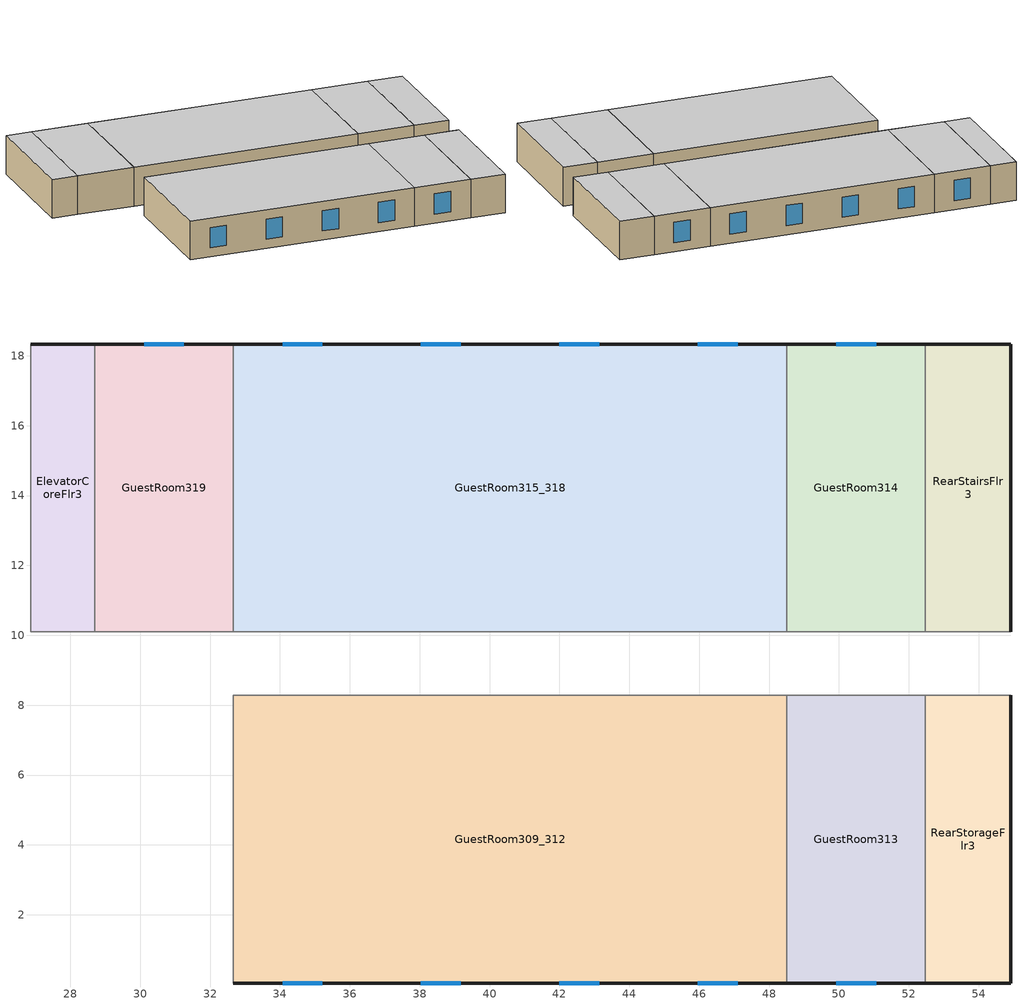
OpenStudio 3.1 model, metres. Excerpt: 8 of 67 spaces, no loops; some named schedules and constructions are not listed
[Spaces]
RearStairsFlr3
 floor to RearStairsFlr2 (NACM_Interior Floor): 54.91,18.34 54.91,10.11 52.47,10.11 52.47,18.34 z6.1
 wall outside (Base_CZ12-NonresMetalFrameWallU055): 54.91,10.11 54.91,18.34 52.47,18.34 z6.1:8.84
 wall to CorridorFlr3: 52.47,10.11 54.91,10.11 z6.1:8.84
 wall to GuestRoom314: 52.47,18.34 52.47,10.11 z6.1:8.84
 ceiling to RearStairsFlr4: 54.91,10.11 54.91,18.34 52.47,18.34 52.47,10.11 z8.84
GuestRoom309_312
 floor to GuestRoom209_212 (NACM_Interior Floor): 48.51,8.28 48.51,0.05 32.66,0.05 32.66,8.28 z6.1
 wall outside (Base_CZ12-ResMetalFrameWallU069): 32.66,0.05 48.51,0.05 z6.1:8.84
 wall to CorridorFlr3: 48.51,8.28 32.66,8.28 z6.1:8.84
 wall to GuestRoom306_308: 32.66,8.28 32.66,0.05 z6.1:8.84
 wall to GuestRoom313 (NACM_Interior Wall): 48.51,0.05 48.51,8.28 z6.1:8.84
 window (Base_AllCZ_FixedWinU36_Res): 34.07,0.05 35.21,0.05 / 38.04,0.05 39.18,0.05 / 42,0.05 43.14,0.05 / 45.96,0.05 47.1,0.05 z6.75:8.19
 ceiling to GuestRoom409_412: 48.51,0.05 48.51,8.28 32.66,8.28 32.66,0.05 z8.84
GuestRoom313
 floor to GuestRoom213 (NACM_Interior Floor): 52.47,8.28 52.47,0.05 48.51,0.05 48.51,8.28 z6.1
 wall outside (Base_CZ12-ResMetalFrameWallU069): 48.51,0.05 52.47,0.05 z6.1:8.84
 wall to CorridorFlr3: 52.47,8.28 48.51,8.28 z6.1:8.84
 wall to RearStorageFlr3 (NACM_Interior Wall): 52.47,0.05 52.47,8.28 z6.1:8.84
 window (Base_AllCZ_FixedWinU36_Res): 49.92,0.05 51.06,0.05 z6.75:8.19
 ceiling to GuestRoom413: 52.47,0.05 52.47,8.28 48.51,8.28 48.51,0.05 z8.84
RearStorageFlr3
 floor to RearStorageFlr2 (NACM_Interior Floor): 54.91,8.28 54.91,0.05 52.47,0.05 52.47,8.28 z6.1
 wall outside (Base_CZ12-NonresMetalFrameWallU055): 52.47,0.05 54.91,0.05 54.91,8.28 z6.1:8.84
 wall to CorridorFlr3: 54.91,8.28 52.47,8.28 z6.1:8.84
 ceiling to RearStorageFlr4: 54.91,0.05 54.91,8.28 52.47,8.28 52.47,0.05 z8.84
GuestRoom314
 floor to GuestRoom214 (NACM_Interior Floor): 52.47,18.34 52.47,10.11 48.51,10.11 48.51,18.34 z6.1
 wall outside (Base_CZ12-ResMetalFrameWallU069): 52.47,18.34 48.51,18.34 z6.1:8.84
 wall to CorridorFlr3: 48.51,10.11 52.47,10.11 z6.1:8.84
 wall to GuestRoom315_318 (NACM_Interior Wall): 48.51,18.34 48.51,10.11 z6.1:8.84
 window (Base_AllCZ_FixedWinU36_Res): 51.06,18.34 49.92,18.34 z6.75:8.19
 ceiling to GuestRoom414: 52.47,10.11 52.47,18.34 48.51,18.34 48.51,10.11 z8.84
GuestRoom315_318
 floor to GuestRoom215_218 (NACM_Interior Floor): 48.51,18.34 48.51,10.11 32.66,10.11 32.66,18.34 z6.1
 wall outside (Base_CZ12-ResMetalFrameWallU069): 48.51,18.34 32.66,18.34 z6.1:8.84
 wall to CorridorFlr3: 32.66,10.11 48.51,10.11 z6.1:8.84
 wall to GuestRoom319 (NACM_Interior Wall): 32.66,18.34 32.66,10.11 z6.1:8.84
 window (Base_AllCZ_FixedWinU36_Res): 47.1,18.34 45.96,18.34 / 43.14,18.34 42,18.34 / 39.18,18.34 38.04,18.34 / 35.21,18.34 34.07,18.34 z6.75:8.19
 ceiling to GuestRoom415_418: 48.51,10.11 48.51,18.34 32.66,18.34 32.66,10.11 z8.84
GuestRoom319
 floor to GuestRoom219 (NACM_Interior Floor): 32.66,18.34 32.66,10.11 28.7,10.11 28.7,18.34 z6.1
 wall outside (Base_CZ12-ResMetalFrameWallU069): 32.66,18.34 28.7,18.34 z6.1:8.84
 wall to CorridorFlr3: 28.7,10.11 32.66,10.11 z6.1:8.84
 wall to ElevatorCoreFlr3: 28.7,18.34 28.7,10.11 z6.1:8.84
 window (Base_AllCZ_FixedWinU36_Res): 31.25,18.34 30.11,18.34 z6.75:8.19
 ceiling to GuestRoom419: 32.66,10.11 32.66,18.34 28.7,18.34 28.7,10.11 z8.84
ElevatorCoreFlr3
 floor to ElevatorCoreFlr2 (NACM_Dropped Ceiling): 28.7,18.34 28.7,10.11 26.87,10.11 26.87,18.34 z6.1
 wall outside (Base_CZ12-NonresMetalFrameWallU055): 28.7,18.34 26.87,18.34 z6.1:8.84
 wall to CorridorFlr3: 26.87,18.34 26.87,10.11 28.7,10.11 z6.1:8.84
 ceiling to ElevatorCoreFlr4: 28.7,10.11 28.7,18.34 26.87,18.34 26.87,10.11 z8.84
[Schedule:Week]
GuestRoom306_308-ProcESch-wk12: GuestRoom306_308-ProcESch-da24, GuestRoom306_308-ProcESch-da25, GuestRoom306_308-ProcESch-da25, GuestRoom306_308-ProcESch-da25, GuestRoom306_308-ProcESch-da25, GuestRoom306_308-ProcESch-da25, GuestRoom306_308-ProcESch-da24, GuestRoom306_308-ProcESch-da24, GuestRoom306_308-ProcESch-da25, GuestRoom306_308-ProcESch-da3, GuestRoom306_308-ProcESch-da24, GuestRoom306_308-ProcESch-da24
GuestRoom309_312-ProcESch-wk1: GuestRoom309_312-ProcESch-da1, GuestRoom309_312-ProcESch-da2, GuestRoom309_312-ProcESch-da2, GuestRoom309_312-ProcESch-da2, GuestRoom309_312-ProcESch-da2, GuestRoom309_312-ProcESch-da2, GuestRoom309_312-ProcESch-da1, GuestRoom309_312-ProcESch-da1, GuestRoom309_312-ProcESch-da2, GuestRoom309_312-ProcESch-da3, GuestRoom309_312-ProcESch-da1, GuestRoom309_312-ProcESch-da1
GuestRoom309_312-ProcESch-wk2: GuestRoom309_312-ProcESch-da4, GuestRoom309_312-ProcESch-da5, GuestRoom309_312-ProcESch-da5, GuestRoom309_312-ProcESch-da5, GuestRoom309_312-ProcESch-da5, GuestRoom309_312-ProcESch-da5, GuestRoom309_312-ProcESch-da4, GuestRoom309_312-ProcESch-da4, GuestRoom309_312-ProcESch-da5, GuestRoom309_312-ProcESch-da3, GuestRoom309_312-ProcESch-da4, GuestRoom309_312-ProcESch-da4
GuestRoom309_312-ProcESch-wk3: GuestRoom309_312-ProcESch-da6, GuestRoom309_312-ProcESch-da7, GuestRoom309_312-ProcESch-da7, GuestRoom309_312-ProcESch-da7, GuestRoom309_312-ProcESch-da7, GuestRoom309_312-ProcESch-da7, GuestRoom309_312-ProcESch-da6, GuestRoom309_312-ProcESch-da6, GuestRoom309_312-ProcESch-da7, GuestRoom309_312-ProcESch-da3, GuestRoom309_312-ProcESch-da6, GuestRoom309_312-ProcESch-da6
GuestRoom309_312-ProcESch-wk4: GuestRoom309_312-ProcESch-da8, GuestRoom309_312-ProcESch-da9, GuestRoom309_312-ProcESch-da9, GuestRoom309_312-ProcESch-da9, GuestRoom309_312-ProcESch-da9, GuestRoom309_312-ProcESch-da9, GuestRoom309_312-ProcESch-da8, GuestRoom309_312-ProcESch-da8, GuestRoom309_312-ProcESch-da9, GuestRoom309_312-ProcESch-da3, GuestRoom309_312-ProcESch-da8, GuestRoom309_312-ProcESch-da8
GuestRoom309_312-ProcESch-wk5: GuestRoom309_312-ProcESch-da10, GuestRoom309_312-ProcESch-da11, GuestRoom309_312-ProcESch-da11, GuestRoom309_312-ProcESch-da11, GuestRoom309_312-ProcESch-da11, GuestRoom309_312-ProcESch-da11, GuestRoom309_312-ProcESch-da10, GuestRoom309_312-ProcESch-da10, GuestRoom309_312-ProcESch-da11, GuestRoom309_312-ProcESch-da3, GuestRoom309_312-ProcESch-da10, GuestRoom309_312-ProcESch-da10
GuestRoom309_312-ProcESch-wk6: GuestRoom309_312-ProcESch-da12, GuestRoom309_312-ProcESch-da13, GuestRoom309_312-ProcESch-da13, GuestRoom309_312-ProcESch-da13, GuestRoom309_312-ProcESch-da13, GuestRoom309_312-ProcESch-da13, GuestRoom309_312-ProcESch-da12, GuestRoom309_312-ProcESch-da12, GuestRoom309_312-ProcESch-da13, GuestRoom309_312-ProcESch-da3, GuestRoom309_312-ProcESch-da12, GuestRoom309_312-ProcESch-da12
GuestRoom309_312-ProcESch-wk7: GuestRoom309_312-ProcESch-da14, GuestRoom309_312-ProcESch-da15, GuestRoom309_312-ProcESch-da15, GuestRoom309_312-ProcESch-da15, GuestRoom309_312-ProcESch-da15, GuestRoom309_312-ProcESch-da15, GuestRoom309_312-ProcESch-da14, GuestRoom309_312-ProcESch-da14, GuestRoom309_312-ProcESch-da15, GuestRoom309_312-ProcESch-da3, GuestRoom309_312-ProcESch-da14, GuestRoom309_312-ProcESch-da14
GuestRoom309_312-ProcESch-wk8: GuestRoom309_312-ProcESch-da16, GuestRoom309_312-ProcESch-da17, GuestRoom309_312-ProcESch-da17, GuestRoom309_312-ProcESch-da17, GuestRoom309_312-ProcESch-da17, GuestRoom309_312-ProcESch-da17, GuestRoom309_312-ProcESch-da16, GuestRoom309_312-ProcESch-da16, GuestRoom309_312-ProcESch-da17, GuestRoom309_312-ProcESch-da3, GuestRoom309_312-ProcESch-da16, GuestRoom309_312-ProcESch-da16
GuestRoom309_312-ProcESch-wk9: GuestRoom309_312-ProcESch-da18, GuestRoom309_312-ProcESch-da19, GuestRoom309_312-ProcESch-da19, GuestRoom309_312-ProcESch-da19, GuestRoom309_312-ProcESch-da19, GuestRoom309_312-ProcESch-da19, GuestRoom309_312-ProcESch-da18, GuestRoom309_312-ProcESch-da18, GuestRoom309_312-ProcESch-da19, GuestRoom309_312-ProcESch-da3, GuestRoom309_312-ProcESch-da18, GuestRoom309_312-ProcESch-da18
GuestRoom309_312-ProcESch-wk10: GuestRoom309_312-ProcESch-da20, GuestRoom309_312-ProcESch-da21, GuestRoom309_312-ProcESch-da21, GuestRoom309_312-ProcESch-da21, GuestRoom309_312-ProcESch-da21, GuestRoom309_312-ProcESch-da21, GuestRoom309_312-ProcESch-da20, GuestRoom309_312-ProcESch-da20, GuestRoom309_312-ProcESch-da21, GuestRoom309_312-ProcESch-da3, GuestRoom309_312-ProcESch-da20, GuestRoom309_312-ProcESch-da20
GuestRoom309_312-ProcESch-wk11: GuestRoom309_312-ProcESch-da22, GuestRoom309_312-ProcESch-da23, GuestRoom309_312-ProcESch-da23, GuestRoom309_312-ProcESch-da23, GuestRoom309_312-ProcESch-da23, GuestRoom309_312-ProcESch-da23, GuestRoom309_312-ProcESch-da22, GuestRoom309_312-ProcESch-da22, GuestRoom309_312-ProcESch-da23, GuestRoom309_312-ProcESch-da3, GuestRoom309_312-ProcESch-da22, GuestRoom309_312-ProcESch-da22
GuestRoom309_312-ProcESch-wk12: GuestRoom309_312-ProcESch-da24, GuestRoom309_312-ProcESch-da25, GuestRoom309_312-ProcESch-da25, GuestRoom309_312-ProcESch-da25, GuestRoom309_312-ProcESch-da25, GuestRoom309_312-ProcESch-da25, GuestRoom309_312-ProcESch-da24, GuestRoom309_312-ProcESch-da24, GuestRoom309_312-ProcESch-da25, GuestRoom309_312-ProcESch-da3, GuestRoom309_312-ProcESch-da24, GuestRoom309_312-ProcESch-da24
GuestRoom313-ProcESch-wk1: GuestRoom313-ProcESch-da1, GuestRoom313-ProcESch-da2, GuestRoom313-ProcESch-da2, GuestRoom313-ProcESch-da2, GuestRoom313-ProcESch-da2, GuestRoom313-ProcESch-da2, GuestRoom313-ProcESch-da1, GuestRoom313-ProcESch-da1, GuestRoom313-ProcESch-da2, GuestRoom313-ProcESch-da3, GuestRoom313-ProcESch-da1, GuestRoom313-ProcESch-da1
GuestRoom313-ProcESch-wk2: GuestRoom313-ProcESch-da4, GuestRoom313-ProcESch-da5, GuestRoom313-ProcESch-da5, GuestRoom313-ProcESch-da5, GuestRoom313-ProcESch-da5, GuestRoom313-ProcESch-da5, GuestRoom313-ProcESch-da4, GuestRoom313-ProcESch-da4, GuestRoom313-ProcESch-da5, GuestRoom313-ProcESch-da3, GuestRoom313-ProcESch-da4, GuestRoom313-ProcESch-da4
GuestRoom313-ProcESch-wk3: GuestRoom313-ProcESch-da6, GuestRoom313-ProcESch-da7, GuestRoom313-ProcESch-da7, GuestRoom313-ProcESch-da7, GuestRoom313-ProcESch-da7, GuestRoom313-ProcESch-da7, GuestRoom313-ProcESch-da6, GuestRoom313-ProcESch-da6, GuestRoom313-ProcESch-da7, GuestRoom313-ProcESch-da3, GuestRoom313-ProcESch-da6, GuestRoom313-ProcESch-da6
GuestRoom313-ProcESch-wk4: GuestRoom313-ProcESch-da8, GuestRoom313-ProcESch-da9, GuestRoom313-ProcESch-da9, GuestRoom313-ProcESch-da9, GuestRoom313-ProcESch-da9, GuestRoom313-ProcESch-da9, GuestRoom313-ProcESch-da8, GuestRoom313-ProcESch-da8, GuestRoom313-ProcESch-da9, GuestRoom313-ProcESch-da3, GuestRoom313-ProcESch-da8, GuestRoom313-ProcESch-da8
GuestRoom313-ProcESch-wk5: GuestRoom313-ProcESch-da10, GuestRoom313-ProcESch-da11, GuestRoom313-ProcESch-da11, GuestRoom313-ProcESch-da11, GuestRoom313-ProcESch-da11, GuestRoom313-ProcESch-da11, GuestRoom313-ProcESch-da10, GuestRoom313-ProcESch-da10, GuestRoom313-ProcESch-da11, GuestRoom313-ProcESch-da3, GuestRoom313-ProcESch-da10, GuestRoom313-ProcESch-da10
GuestRoom313-ProcESch-wk6: GuestRoom313-ProcESch-da12, GuestRoom313-ProcESch-da13, GuestRoom313-ProcESch-da13, GuestRoom313-ProcESch-da13, GuestRoom313-ProcESch-da13, GuestRoom313-ProcESch-da13, GuestRoom313-ProcESch-da12, GuestRoom313-ProcESch-da12, GuestRoom313-ProcESch-da13, GuestRoom313-ProcESch-da3, GuestRoom313-ProcESch-da12, GuestRoom313-ProcESch-da12
GuestRoom313-ProcESch-wk7: GuestRoom313-ProcESch-da14, GuestRoom313-ProcESch-da15, GuestRoom313-ProcESch-da15, GuestRoom313-ProcESch-da15, GuestRoom313-ProcESch-da15, GuestRoom313-ProcESch-da15, GuestRoom313-ProcESch-da14, GuestRoom313-ProcESch-da14, GuestRoom313-ProcESch-da15, GuestRoom313-ProcESch-da3, GuestRoom313-ProcESch-da14, GuestRoom313-ProcESch-da14
GuestRoom313-ProcESch-wk8: GuestRoom313-ProcESch-da16, GuestRoom313-ProcESch-da17, GuestRoom313-ProcESch-da17, GuestRoom313-ProcESch-da17, GuestRoom313-ProcESch-da17, GuestRoom313-ProcESch-da17, GuestRoom313-ProcESch-da16, GuestRoom313-ProcESch-da16, GuestRoom313-ProcESch-da17, GuestRoom313-ProcESch-da3, GuestRoom313-ProcESch-da16, GuestRoom313-ProcESch-da16
GuestRoom313-ProcESch-wk9: GuestRoom313-ProcESch-da18, GuestRoom313-ProcESch-da19, GuestRoom313-ProcESch-da19, GuestRoom313-ProcESch-da19, GuestRoom313-ProcESch-da19, GuestRoom313-ProcESch-da19, GuestRoom313-ProcESch-da18, GuestRoom313-ProcESch-da18, GuestRoom313-ProcESch-da19, GuestRoom313-ProcESch-da3, GuestRoom313-ProcESch-da18, GuestRoom313-ProcESch-da18
GuestRoom313-ProcESch-wk10: GuestRoom313-ProcESch-da20, GuestRoom313-ProcESch-da21, GuestRoom313-ProcESch-da21, GuestRoom313-ProcESch-da21, GuestRoom313-ProcESch-da21, GuestRoom313-ProcESch-da21, GuestRoom313-ProcESch-da20, GuestRoom313-ProcESch-da20, GuestRoom313-ProcESch-da21, GuestRoom313-ProcESch-da3, GuestRoom313-ProcESch-da20, GuestRoom313-ProcESch-da20
GuestRoom313-ProcESch-wk11: GuestRoom313-ProcESch-da22, GuestRoom313-ProcESch-da23, GuestRoom313-ProcESch-da23, GuestRoom313-ProcESch-da23, GuestRoom313-ProcESch-da23, GuestRoom313-ProcESch-da23, GuestRoom313-ProcESch-da22, GuestRoom313-ProcESch-da22, GuestRoom313-ProcESch-da23, GuestRoom313-ProcESch-da3, GuestRoom313-ProcESch-da22, GuestRoom313-ProcESch-da22
GuestRoom313-ProcESch-wk12: GuestRoom313-ProcESch-da24, GuestRoom313-ProcESch-da25, GuestRoom313-ProcESch-da25, GuestRoom313-ProcESch-da25, GuestRoom313-ProcESch-da25, GuestRoom313-ProcESch-da25, GuestRoom313-ProcESch-da24, GuestRoom313-ProcESch-da24, GuestRoom313-ProcESch-da25, GuestRoom313-ProcESch-da3, GuestRoom313-ProcESch-da24, GuestRoom313-ProcESch-da24
GuestRoom314-ProcESch-wk1: GuestRoom314-ProcESch-da1, GuestRoom314-ProcESch-da2, GuestRoom314-ProcESch-da2, GuestRoom314-ProcESch-da2, GuestRoom314-ProcESch-da2, GuestRoom314-ProcESch-da2, GuestRoom314-ProcESch-da1, GuestRoom314-ProcESch-da1, GuestRoom314-ProcESch-da2, GuestRoom314-ProcESch-da3, GuestRoom314-ProcESch-da1, GuestRoom314-ProcESch-da1
GuestRoom314-ProcESch-wk2: GuestRoom314-ProcESch-da4, GuestRoom314-ProcESch-da5, GuestRoom314-ProcESch-da5, GuestRoom314-ProcESch-da5, GuestRoom314-ProcESch-da5, GuestRoom314-ProcESch-da5, GuestRoom314-ProcESch-da4, GuestRoom314-ProcESch-da4, GuestRoom314-ProcESch-da5, GuestRoom314-ProcESch-da3, GuestRoom314-ProcESch-da4, GuestRoom314-ProcESch-da4
GuestRoom314-ProcESch-wk3: GuestRoom314-ProcESch-da6, GuestRoom314-ProcESch-da7, GuestRoom314-ProcESch-da7, GuestRoom314-ProcESch-da7, GuestRoom314-ProcESch-da7, GuestRoom314-ProcESch-da7, GuestRoom314-ProcESch-da6, GuestRoom314-ProcESch-da6, GuestRoom314-ProcESch-da7, GuestRoom314-ProcESch-da3, GuestRoom314-ProcESch-da6, GuestRoom314-ProcESch-da6
GuestRoom314-ProcESch-wk4: GuestRoom314-ProcESch-da8, GuestRoom314-ProcESch-da9, GuestRoom314-ProcESch-da9, GuestRoom314-ProcESch-da9, GuestRoom314-ProcESch-da9, GuestRoom314-ProcESch-da9, GuestRoom314-ProcESch-da8, GuestRoom314-ProcESch-da8, GuestRoom314-ProcESch-da9, GuestRoom314-ProcESch-da3, GuestRoom314-ProcESch-da8, GuestRoom314-ProcESch-da8
GuestRoom314-ProcESch-wk5: GuestRoom314-ProcESch-da10, GuestRoom314-ProcESch-da11, GuestRoom314-ProcESch-da11, GuestRoom314-ProcESch-da11, GuestRoom314-ProcESch-da11, GuestRoom314-ProcESch-da11, GuestRoom314-ProcESch-da10, GuestRoom314-ProcESch-da10, GuestRoom314-ProcESch-da11, GuestRoom314-ProcESch-da3, GuestRoom314-ProcESch-da10, GuestRoom314-ProcESch-da10
GuestRoom314-ProcESch-wk6: GuestRoom314-ProcESch-da12, GuestRoom314-ProcESch-da13, GuestRoom314-ProcESch-da13, GuestRoom314-ProcESch-da13, GuestRoom314-ProcESch-da13, GuestRoom314-ProcESch-da13, GuestRoom314-ProcESch-da12, GuestRoom314-ProcESch-da12, GuestRoom314-ProcESch-da13, GuestRoom314-ProcESch-da3, GuestRoom314-ProcESch-da12, GuestRoom314-ProcESch-da12
GuestRoom314-ProcESch-wk7: GuestRoom314-ProcESch-da14, GuestRoom314-ProcESch-da15, GuestRoom314-ProcESch-da15, GuestRoom314-ProcESch-da15, GuestRoom314-ProcESch-da15, GuestRoom314-ProcESch-da15, GuestRoom314-ProcESch-da14, GuestRoom314-ProcESch-da14, GuestRoom314-ProcESch-da15, GuestRoom314-ProcESch-da3, GuestRoom314-ProcESch-da14, GuestRoom314-ProcESch-da14
GuestRoom314-ProcESch-wk8: GuestRoom314-ProcESch-da16, GuestRoom314-ProcESch-da17, GuestRoom314-ProcESch-da17, GuestRoom314-ProcESch-da17, GuestRoom314-ProcESch-da17, GuestRoom314-ProcESch-da17, GuestRoom314-ProcESch-da16, GuestRoom314-ProcESch-da16, GuestRoom314-ProcESch-da17, GuestRoom314-ProcESch-da3, GuestRoom314-ProcESch-da16, GuestRoom314-ProcESch-da16
GuestRoom314-ProcESch-wk9: GuestRoom314-ProcESch-da18, GuestRoom314-ProcESch-da19, GuestRoom314-ProcESch-da19, GuestRoom314-ProcESch-da19, GuestRoom314-ProcESch-da19, GuestRoom314-ProcESch-da19, GuestRoom314-ProcESch-da18, GuestRoom314-ProcESch-da18, GuestRoom314-ProcESch-da19, GuestRoom314-ProcESch-da3, GuestRoom314-ProcESch-da18, GuestRoom314-ProcESch-da18
GuestRoom314-ProcESch-wk10: GuestRoom314-ProcESch-da20, GuestRoom314-ProcESch-da21, GuestRoom314-ProcESch-da21, GuestRoom314-ProcESch-da21, GuestRoom314-ProcESch-da21, GuestRoom314-ProcESch-da21, GuestRoom314-ProcESch-da20, GuestRoom314-ProcESch-da20, GuestRoom314-ProcESch-da21, GuestRoom314-ProcESch-da3, GuestRoom314-ProcESch-da20, GuestRoom314-ProcESch-da20
GuestRoom314-ProcESch-wk11: GuestRoom314-ProcESch-da22, GuestRoom314-ProcESch-da23, GuestRoom314-ProcESch-da23, GuestRoom314-ProcESch-da23, GuestRoom314-ProcESch-da23, GuestRoom314-ProcESch-da23, GuestRoom314-ProcESch-da22, GuestRoom314-ProcESch-da22, GuestRoom314-ProcESch-da23, GuestRoom314-ProcESch-da3, GuestRoom314-ProcESch-da22, GuestRoom314-ProcESch-da22
GuestRoom314-ProcESch-wk12: GuestRoom314-ProcESch-da24, GuestRoom314-ProcESch-da25, GuestRoom314-ProcESch-da25, GuestRoom314-ProcESch-da25, GuestRoom314-ProcESch-da25, GuestRoom314-ProcESch-da25, GuestRoom314-ProcESch-da24, GuestRoom314-ProcESch-da24, GuestRoom314-ProcESch-da25, GuestRoom314-ProcESch-da3, GuestRoom314-ProcESch-da24, GuestRoom314-ProcESch-da24
GuestRoom315_318-ProcESch-wk1: GuestRoom315_318-ProcESch-da1, GuestRoom315_318-ProcESch-da2, GuestRoom315_318-ProcESch-da2, GuestRoom315_318-ProcESch-da2, GuestRoom315_318-ProcESch-da2, GuestRoom315_318-ProcESch-da2, GuestRoom315_318-ProcESch-da1, GuestRoom315_318-ProcESch-da1, GuestRoom315_318-ProcESch-da2, GuestRoom315_318-ProcESch-da3, GuestRoom315_318-ProcESch-da1, GuestRoom315_318-ProcESch-da1
GuestRoom315_318-ProcESch-wk2: GuestRoom315_318-ProcESch-da4, GuestRoom315_318-ProcESch-da5, GuestRoom315_318-ProcESch-da5, GuestRoom315_318-ProcESch-da5, GuestRoom315_318-ProcESch-da5, GuestRoom315_318-ProcESch-da5, GuestRoom315_318-ProcESch-da4, GuestRoom315_318-ProcESch-da4, GuestRoom315_318-ProcESch-da5, GuestRoom315_318-ProcESch-da3, GuestRoom315_318-ProcESch-da4, GuestRoom315_318-ProcESch-da4
GuestRoom315_318-ProcESch-wk3: GuestRoom315_318-ProcESch-da6, GuestRoom315_318-ProcESch-da7, GuestRoom315_318-ProcESch-da7, GuestRoom315_318-ProcESch-da7, GuestRoom315_318-ProcESch-da7, GuestRoom315_318-ProcESch-da7, GuestRoom315_318-ProcESch-da6, GuestRoom315_318-ProcESch-da6, GuestRoom315_318-ProcESch-da7, GuestRoom315_318-ProcESch-da3, GuestRoom315_318-ProcESch-da6, GuestRoom315_318-ProcESch-da6
GuestRoom315_318-ProcESch-wk4: GuestRoom315_318-ProcESch-da8, GuestRoom315_318-ProcESch-da9, GuestRoom315_318-ProcESch-da9, GuestRoom315_318-ProcESch-da9, GuestRoom315_318-ProcESch-da9, GuestRoom315_318-ProcESch-da9, GuestRoom315_318-ProcESch-da8, GuestRoom315_318-ProcESch-da8, GuestRoom315_318-ProcESch-da9, GuestRoom315_318-ProcESch-da3, GuestRoom315_318-ProcESch-da8, GuestRoom315_318-ProcESch-da8
GuestRoom315_318-ProcESch-wk5: GuestRoom315_318-ProcESch-da10, GuestRoom315_318-ProcESch-da11, GuestRoom315_318-ProcESch-da11, GuestRoom315_318-ProcESch-da11, GuestRoom315_318-ProcESch-da11, GuestRoom315_318-ProcESch-da11, GuestRoom315_318-ProcESch-da10, GuestRoom315_318-ProcESch-da10, GuestRoom315_318-ProcESch-da11, GuestRoom315_318-ProcESch-da3, GuestRoom315_318-ProcESch-da10, GuestRoom315_318-ProcESch-da10
GuestRoom315_318-ProcESch-wk6: GuestRoom315_318-ProcESch-da12, GuestRoom315_318-ProcESch-da13, GuestRoom315_318-ProcESch-da13, GuestRoom315_318-ProcESch-da13, GuestRoom315_318-ProcESch-da13, GuestRoom315_318-ProcESch-da13, GuestRoom315_318-ProcESch-da12, GuestRoom315_318-ProcESch-da12, GuestRoom315_318-ProcESch-da13, GuestRoom315_318-ProcESch-da3, GuestRoom315_318-ProcESch-da12, GuestRoom315_318-ProcESch-da12
GuestRoom315_318-ProcESch-wk7: GuestRoom315_318-ProcESch-da14, GuestRoom315_318-ProcESch-da15, GuestRoom315_318-ProcESch-da15, GuestRoom315_318-ProcESch-da15, GuestRoom315_318-ProcESch-da15, GuestRoom315_318-ProcESch-da15, GuestRoom315_318-ProcESch-da14, GuestRoom315_318-ProcESch-da14, GuestRoom315_318-ProcESch-da15, GuestRoom315_318-ProcESch-da3, GuestRoom315_318-ProcESch-da14, GuestRoom315_318-ProcESch-da14
GuestRoom315_318-ProcESch-wk8: GuestRoom315_318-ProcESch-da16, GuestRoom315_318-ProcESch-da17, GuestRoom315_318-ProcESch-da17, GuestRoom315_318-ProcESch-da17, GuestRoom315_318-ProcESch-da17, GuestRoom315_318-ProcESch-da17, GuestRoom315_318-ProcESch-da16, GuestRoom315_318-ProcESch-da16, GuestRoom315_318-ProcESch-da17, GuestRoom315_318-ProcESch-da3, GuestRoom315_318-ProcESch-da16, GuestRoom315_318-ProcESch-da16
GuestRoom315_318-ProcESch-wk9: GuestRoom315_318-ProcESch-da18, GuestRoom315_318-ProcESch-da19, GuestRoom315_318-ProcESch-da19, GuestRoom315_318-ProcESch-da19, GuestRoom315_318-ProcESch-da19, GuestRoom315_318-ProcESch-da19, GuestRoom315_318-ProcESch-da18, GuestRoom315_318-ProcESch-da18, GuestRoom315_318-ProcESch-da19, GuestRoom315_318-ProcESch-da3, GuestRoom315_318-ProcESch-da18, GuestRoom315_318-ProcESch-da18
GuestRoom315_318-ProcESch-wk10: GuestRoom315_318-ProcESch-da20, GuestRoom315_318-ProcESch-da21, GuestRoom315_318-ProcESch-da21, GuestRoom315_318-ProcESch-da21, GuestRoom315_318-ProcESch-da21, GuestRoom315_318-ProcESch-da21, GuestRoom315_318-ProcESch-da20, GuestRoom315_318-ProcESch-da20, GuestRoom315_318-ProcESch-da21, GuestRoom315_318-ProcESch-da3, GuestRoom315_318-ProcESch-da20, GuestRoom315_318-ProcESch-da20
GuestRoom315_318-ProcESch-wk11: GuestRoom315_318-ProcESch-da22, GuestRoom315_318-ProcESch-da23, GuestRoom315_318-ProcESch-da23, GuestRoom315_318-ProcESch-da23, GuestRoom315_318-ProcESch-da23, GuestRoom315_318-ProcESch-da23, GuestRoom315_318-ProcESch-da22, GuestRoom315_318-ProcESch-da22, GuestRoom315_318-ProcESch-da23, GuestRoom315_318-ProcESch-da3, GuestRoom315_318-ProcESch-da22, GuestRoom315_318-ProcESch-da22
GuestRoom315_318-ProcESch-wk12: GuestRoom315_318-ProcESch-da24, GuestRoom315_318-ProcESch-da25, GuestRoom315_318-ProcESch-da25, GuestRoom315_318-ProcESch-da25, GuestRoom315_318-ProcESch-da25, GuestRoom315_318-ProcESch-da25, GuestRoom315_318-ProcESch-da24, GuestRoom315_318-ProcESch-da24, GuestRoom315_318-ProcESch-da25, GuestRoom315_318-ProcESch-da3, GuestRoom315_318-ProcESch-da24, GuestRoom315_318-ProcESch-da24
GuestRoom319-ProcESch-wk1: GuestRoom319-ProcESch-da1, GuestRoom319-ProcESch-da2, GuestRoom319-ProcESch-da2, GuestRoom319-ProcESch-da2, GuestRoom319-ProcESch-da2, GuestRoom319-ProcESch-da2, GuestRoom319-ProcESch-da1, GuestRoom319-ProcESch-da1, GuestRoom319-ProcESch-da2, GuestRoom319-ProcESch-da3, GuestRoom319-ProcESch-da1, GuestRoom319-ProcESch-da1
GuestRoom319-ProcESch-wk2: GuestRoom319-ProcESch-da4, GuestRoom319-ProcESch-da5, GuestRoom319-ProcESch-da5, GuestRoom319-ProcESch-da5, GuestRoom319-ProcESch-da5, GuestRoom319-ProcESch-da5, GuestRoom319-ProcESch-da4, GuestRoom319-ProcESch-da4, GuestRoom319-ProcESch-da5, GuestRoom319-ProcESch-da3, GuestRoom319-ProcESch-da4, GuestRoom319-ProcESch-da4
GuestRoom319-ProcESch-wk3: GuestRoom319-ProcESch-da6, GuestRoom319-ProcESch-da7, GuestRoom319-ProcESch-da7, GuestRoom319-ProcESch-da7, GuestRoom319-ProcESch-da7, GuestRoom319-ProcESch-da7, GuestRoom319-ProcESch-da6, GuestRoom319-ProcESch-da6, GuestRoom319-ProcESch-da7, GuestRoom319-ProcESch-da3, GuestRoom319-ProcESch-da6, GuestRoom319-ProcESch-da6
GuestRoom319-ProcESch-wk4: GuestRoom319-ProcESch-da8, GuestRoom319-ProcESch-da9, GuestRoom319-ProcESch-da9, GuestRoom319-ProcESch-da9, GuestRoom319-ProcESch-da9, GuestRoom319-ProcESch-da9, GuestRoom319-ProcESch-da8, GuestRoom319-ProcESch-da8, GuestRoom319-ProcESch-da9, GuestRoom319-ProcESch-da3, GuestRoom319-ProcESch-da8, GuestRoom319-ProcESch-da8
GuestRoom319-ProcESch-wk5: GuestRoom319-ProcESch-da10, GuestRoom319-ProcESch-da11, GuestRoom319-ProcESch-da11, GuestRoom319-ProcESch-da11, GuestRoom319-ProcESch-da11, GuestRoom319-ProcESch-da11, GuestRoom319-ProcESch-da10, GuestRoom319-ProcESch-da10, GuestRoom319-ProcESch-da11, GuestRoom319-ProcESch-da3, GuestRoom319-ProcESch-da10, GuestRoom319-ProcESch-da10
GuestRoom319-ProcESch-wk6: GuestRoom319-ProcESch-da12, GuestRoom319-ProcESch-da13, GuestRoom319-ProcESch-da13, GuestRoom319-ProcESch-da13, GuestRoom319-ProcESch-da13, GuestRoom319-ProcESch-da13, GuestRoom319-ProcESch-da12, GuestRoom319-ProcESch-da12, GuestRoom319-ProcESch-da13, GuestRoom319-ProcESch-da3, GuestRoom319-ProcESch-da12, GuestRoom319-ProcESch-da12
GuestRoom319-ProcESch-wk7: GuestRoom319-ProcESch-da14, GuestRoom319-ProcESch-da15, GuestRoom319-ProcESch-da15, GuestRoom319-ProcESch-da15, GuestRoom319-ProcESch-da15, GuestRoom319-ProcESch-da15, GuestRoom319-ProcESch-da14, GuestRoom319-ProcESch-da14, GuestRoom319-ProcESch-da15, GuestRoom319-ProcESch-da3, GuestRoom319-ProcESch-da14, GuestRoom319-ProcESch-da14
GuestRoom319-ProcESch-wk8: GuestRoom319-ProcESch-da16, GuestRoom319-ProcESch-da17, GuestRoom319-ProcESch-da17, GuestRoom319-ProcESch-da17, GuestRoom319-ProcESch-da17, GuestRoom319-ProcESch-da17, GuestRoom319-ProcESch-da16, GuestRoom319-ProcESch-da16, GuestRoom319-ProcESch-da17, GuestRoom319-ProcESch-da3, GuestRoom319-ProcESch-da16, GuestRoom319-ProcESch-da16
GuestRoom319-ProcESch-wk9: GuestRoom319-ProcESch-da18, GuestRoom319-ProcESch-da19, GuestRoom319-ProcESch-da19, GuestRoom319-ProcESch-da19, GuestRoom319-ProcESch-da19, GuestRoom319-ProcESch-da19, GuestRoom319-ProcESch-da18, GuestRoom319-ProcESch-da18, GuestRoom319-ProcESch-da19, GuestRoom319-ProcESch-da3, GuestRoom319-ProcESch-da18, GuestRoom319-ProcESch-da18
GuestRoom319-ProcESch-wk10: GuestRoom319-ProcESch-da20, GuestRoom319-ProcESch-da21, GuestRoom319-ProcESch-da21, GuestRoom319-ProcESch-da21, GuestRoom319-ProcESch-da21, GuestRoom319-ProcESch-da21, GuestRoom319-ProcESch-da20, GuestRoom319-ProcESch-da20, GuestRoom319-ProcESch-da21, GuestRoom319-ProcESch-da3, GuestRoom319-ProcESch-da20, GuestRoom319-ProcESch-da20
GuestRoom319-ProcESch-wk11: GuestRoom319-ProcESch-da22, GuestRoom319-ProcESch-da23, GuestRoom319-ProcESch-da23, GuestRoom319-ProcESch-da23, GuestRoom319-ProcESch-da23, GuestRoom319-ProcESch-da23, GuestRoom319-ProcESch-da22, GuestRoom319-ProcESch-da22, GuestRoom319-ProcESch-da23, GuestRoom319-ProcESch-da3, GuestRoom319-ProcESch-da22, GuestRoom319-ProcESch-da22
GuestRoom319-ProcESch-wk12: GuestRoom319-ProcESch-da24, GuestRoom319-ProcESch-da25, GuestRoom319-ProcESch-da25, GuestRoom319-ProcESch-da25, GuestRoom319-ProcESch-da25, GuestRoom319-ProcESch-da25, GuestRoom319-ProcESch-da24, GuestRoom319-ProcESch-da24, GuestRoom319-ProcESch-da25, GuestRoom319-ProcESch-da3, GuestRoom319-ProcESch-da24, GuestRoom319-ProcESch-da24
GuestRoom320_323-ProcESch-wk1: GuestRoom320_323-ProcESch-da1, GuestRoom320_323-ProcESch-da2, GuestRoom320_323-ProcESch-da2, GuestRoom320_323-ProcESch-da2, GuestRoom320_323-ProcESch-da2, GuestRoom320_323-ProcESch-da2, GuestRoom320_323-ProcESch-da1, GuestRoom320_323-ProcESch-da1, GuestRoom320_323-ProcESch-da2, GuestRoom320_323-ProcESch-da3, GuestRoom320_323-ProcESch-da1, GuestRoom320_323-ProcESch-da1
GuestRoom320_323-ProcESch-wk2: GuestRoom320_323-ProcESch-da4, GuestRoom320_323-ProcESch-da5, GuestRoom320_323-ProcESch-da5, GuestRoom320_323-ProcESch-da5, GuestRoom320_323-ProcESch-da5, GuestRoom320_323-ProcESch-da5, GuestRoom320_323-ProcESch-da4, GuestRoom320_323-ProcESch-da4, GuestRoom320_323-ProcESch-da5, GuestRoom320_323-ProcESch-da3, GuestRoom320_323-ProcESch-da4, GuestRoom320_323-ProcESch-da4
GuestRoom320_323-ProcESch-wk3: GuestRoom320_323-ProcESch-da6, GuestRoom320_323-ProcESch-da7, GuestRoom320_323-ProcESch-da7, GuestRoom320_323-ProcESch-da7, GuestRoom320_323-ProcESch-da7, GuestRoom320_323-ProcESch-da7, GuestRoom320_323-ProcESch-da6, GuestRoom320_323-ProcESch-da6, GuestRoom320_323-ProcESch-da7, GuestRoom320_323-ProcESch-da3, GuestRoom320_323-ProcESch-da6, GuestRoom320_323-ProcESch-da6
GuestRoom320_323-ProcESch-wk4: GuestRoom320_323-ProcESch-da8, GuestRoom320_323-ProcESch-da9, GuestRoom320_323-ProcESch-da9, GuestRoom320_323-ProcESch-da9, GuestRoom320_323-ProcESch-da9, GuestRoom320_323-ProcESch-da9, GuestRoom320_323-ProcESch-da8, GuestRoom320_323-ProcESch-da8, GuestRoom320_323-ProcESch-da9, GuestRoom320_323-ProcESch-da3, GuestRoom320_323-ProcESch-da8, GuestRoom320_323-ProcESch-da8
GuestRoom320_323-ProcESch-wk5: GuestRoom320_323-ProcESch-da10, GuestRoom320_323-ProcESch-da11, GuestRoom320_323-ProcESch-da11, GuestRoom320_323-ProcESch-da11, GuestRoom320_323-ProcESch-da11, GuestRoom320_323-ProcESch-da11, GuestRoom320_323-ProcESch-da10, GuestRoom320_323-ProcESch-da10, GuestRoom320_323-ProcESch-da11, GuestRoom320_323-ProcESch-da3, GuestRoom320_323-ProcESch-da10, GuestRoom320_323-ProcESch-da10
GuestRoom320_323-ProcESch-wk6: GuestRoom320_323-ProcESch-da12, GuestRoom320_323-ProcESch-da13, GuestRoom320_323-ProcESch-da13, GuestRoom320_323-ProcESch-da13, GuestRoom320_323-ProcESch-da13, GuestRoom320_323-ProcESch-da13, GuestRoom320_323-ProcESch-da12, GuestRoom320_323-ProcESch-da12, GuestRoom320_323-ProcESch-da13, GuestRoom320_323-ProcESch-da3, GuestRoom320_323-ProcESch-da12, GuestRoom320_323-ProcESch-da12
GuestRoom320_323-ProcESch-wk7: GuestRoom320_323-ProcESch-da14, GuestRoom320_323-ProcESch-da15, GuestRoom320_323-ProcESch-da15, GuestRoom320_323-ProcESch-da15, GuestRoom320_323-ProcESch-da15, GuestRoom320_323-ProcESch-da15, GuestRoom320_323-ProcESch-da14, GuestRoom320_323-ProcESch-da14, GuestRoom320_323-ProcESch-da15, GuestRoom320_323-ProcESch-da3, GuestRoom320_323-ProcESch-da14, GuestRoom320_323-ProcESch-da14
GuestRoom320_323-ProcESch-wk8: GuestRoom320_323-ProcESch-da16, GuestRoom320_323-ProcESch-da17, GuestRoom320_323-ProcESch-da17, GuestRoom320_323-ProcESch-da17, GuestRoom320_323-ProcESch-da17, GuestRoom320_323-ProcESch-da17, GuestRoom320_323-ProcESch-da16, GuestRoom320_323-ProcESch-da16, GuestRoom320_323-ProcESch-da17, GuestRoom320_323-ProcESch-da3, GuestRoom320_323-ProcESch-da16, GuestRoom320_323-ProcESch-da16
GuestRoom320_323-ProcESch-wk9: GuestRoom320_323-ProcESch-da18, GuestRoom320_323-ProcESch-da19, GuestRoom320_323-ProcESch-da19, GuestRoom320_323-ProcESch-da19, GuestRoom320_323-ProcESch-da19, GuestRoom320_323-ProcESch-da19, GuestRoom320_323-ProcESch-da18, GuestRoom320_323-ProcESch-da18, GuestRoom320_323-ProcESch-da19, GuestRoom320_323-ProcESch-da3, GuestRoom320_323-ProcESch-da18, GuestRoom320_323-ProcESch-da18
GuestRoom320_323-ProcESch-wk10: GuestRoom320_323-ProcESch-da20, GuestRoom320_323-ProcESch-da21, GuestRoom320_323-ProcESch-da21, GuestRoom320_323-ProcESch-da21, GuestRoom320_323-ProcESch-da21, GuestRoom320_323-ProcESch-da21, GuestRoom320_323-ProcESch-da20, GuestRoom320_323-ProcESch-da20, GuestRoom320_323-ProcESch-da21, GuestRoom320_323-ProcESch-da3, GuestRoom320_323-ProcESch-da20, GuestRoom320_323-ProcESch-da20
GuestRoom320_323-ProcESch-wk11: GuestRoom320_323-ProcESch-da22, GuestRoom320_323-ProcESch-da23, GuestRoom320_323-ProcESch-da23, GuestRoom320_323-ProcESch-da23, GuestRoom320_323-ProcESch-da23, GuestRoom320_323-ProcESch-da23, GuestRoom320_323-ProcESch-da22, GuestRoom320_323-ProcESch-da22, GuestRoom320_323-ProcESch-da23, GuestRoom320_323-ProcESch-da3, GuestRoom320_323-ProcESch-da22, GuestRoom320_323-ProcESch-da22
GuestRoom320_323-ProcESch-wk12: GuestRoom320_323-ProcESch-da24, GuestRoom320_323-ProcESch-da25, GuestRoom320_323-ProcESch-da25, GuestRoom320_323-ProcESch-da25, GuestRoom320_323-ProcESch-da25, GuestRoom320_323-ProcESch-da25, GuestRoom320_323-ProcESch-da24, GuestRoom320_323-ProcESch-da24, GuestRoom320_323-ProcESch-da25, GuestRoom320_323-ProcESch-da3, GuestRoom320_323-ProcESch-da24, GuestRoom320_323-ProcESch-da24
GuestRoom324-ProcESch-wk1: GuestRoom324-ProcESch-da1, GuestRoom324-ProcESch-da2, GuestRoom324-ProcESch-da2, GuestRoom324-ProcESch-da2, GuestRoom324-ProcESch-da2, GuestRoom324-ProcESch-da2, GuestRoom324-ProcESch-da1, GuestRoom324-ProcESch-da1, GuestRoom324-ProcESch-da2, GuestRoom324-ProcESch-da3, GuestRoom324-ProcESch-da1, GuestRoom324-ProcESch-da1
GuestRoom324-ProcESch-wk2: GuestRoom324-ProcESch-da4, GuestRoom324-ProcESch-da5, GuestRoom324-ProcESch-da5, GuestRoom324-ProcESch-da5, GuestRoom324-ProcESch-da5, GuestRoom324-ProcESch-da5, GuestRoom324-ProcESch-da4, GuestRoom324-ProcESch-da4, GuestRoom324-ProcESch-da5, GuestRoom324-ProcESch-da3, GuestRoom324-ProcESch-da4, GuestRoom324-ProcESch-da4
GuestRoom324-ProcESch-wk3: GuestRoom324-ProcESch-da6, GuestRoom324-ProcESch-da7, GuestRoom324-ProcESch-da7, GuestRoom324-ProcESch-da7, GuestRoom324-ProcESch-da7, GuestRoom324-ProcESch-da7, GuestRoom324-ProcESch-da6, GuestRoom324-ProcESch-da6, GuestRoom324-ProcESch-da7, GuestRoom324-ProcESch-da3, GuestRoom324-ProcESch-da6, GuestRoom324-ProcESch-da6
GuestRoom324-ProcESch-wk4: GuestRoom324-ProcESch-da8, GuestRoom324-ProcESch-da9, GuestRoom324-ProcESch-da9, GuestRoom324-ProcESch-da9, GuestRoom324-ProcESch-da9, GuestRoom324-ProcESch-da9, GuestRoom324-ProcESch-da8, GuestRoom324-ProcESch-da8, GuestRoom324-ProcESch-da9, GuestRoom324-ProcESch-da3, GuestRoom324-ProcESch-da8, GuestRoom324-ProcESch-da8
GuestRoom324-ProcESch-wk5: GuestRoom324-ProcESch-da10, GuestRoom324-ProcESch-da11, GuestRoom324-ProcESch-da11, GuestRoom324-ProcESch-da11, GuestRoom324-ProcESch-da11, GuestRoom324-ProcESch-da11, GuestRoom324-ProcESch-da10, GuestRoom324-ProcESch-da10, GuestRoom324-ProcESch-da11, GuestRoom324-ProcESch-da3, GuestRoom324-ProcESch-da10, GuestRoom324-ProcESch-da10
GuestRoom324-ProcESch-wk6: GuestRoom324-ProcESch-da12, GuestRoom324-ProcESch-da13, GuestRoom324-ProcESch-da13, GuestRoom324-ProcESch-da13, GuestRoom324-ProcESch-da13, GuestRoom324-ProcESch-da13, GuestRoom324-ProcESch-da12, GuestRoom324-ProcESch-da12, GuestRoom324-ProcESch-da13, GuestRoom324-ProcESch-da3, GuestRoom324-ProcESch-da12, GuestRoom324-ProcESch-da12
GuestRoom324-ProcESch-wk7: GuestRoom324-ProcESch-da14, GuestRoom324-ProcESch-da15, GuestRoom324-ProcESch-da15, GuestRoom324-ProcESch-da15, GuestRoom324-ProcESch-da15, GuestRoom324-ProcESch-da15, GuestRoom324-ProcESch-da14, GuestRoom324-ProcESch-da14, GuestRoom324-ProcESch-da15, GuestRoom324-ProcESch-da3, GuestRoom324-ProcESch-da14, GuestRoom324-ProcESch-da14
GuestRoom324-ProcESch-wk8: GuestRoom324-ProcESch-da16, GuestRoom324-ProcESch-da17, GuestRoom324-ProcESch-da17, GuestRoom324-ProcESch-da17, GuestRoom324-ProcESch-da17, GuestRoom324-ProcESch-da17, GuestRoom324-ProcESch-da16, GuestRoom324-ProcESch-da16, GuestRoom324-ProcESch-da17, GuestRoom324-ProcESch-da3, GuestRoom324-ProcESch-da16, GuestRoom324-ProcESch-da16
GuestRoom324-ProcESch-wk9: GuestRoom324-ProcESch-da18, GuestRoom324-ProcESch-da19, GuestRoom324-ProcESch-da19, GuestRoom324-ProcESch-da19, GuestRoom324-ProcESch-da19, GuestRoom324-ProcESch-da19, GuestRoom324-ProcESch-da18, GuestRoom324-ProcESch-da18, GuestRoom324-ProcESch-da19, GuestRoom324-ProcESch-da3, GuestRoom324-ProcESch-da18, GuestRoom324-ProcESch-da18
GuestRoom324-ProcESch-wk10: GuestRoom324-ProcESch-da20, GuestRoom324-ProcESch-da21, GuestRoom324-ProcESch-da21, GuestRoom324-ProcESch-da21, GuestRoom324-ProcESch-da21, GuestRoom324-ProcESch-da21, GuestRoom324-ProcESch-da20, GuestRoom324-ProcESch-da20, GuestRoom324-ProcESch-da21, GuestRoom324-ProcESch-da3, GuestRoom324-ProcESch-da20, GuestRoom324-ProcESch-da20
GuestRoom324-ProcESch-wk11: GuestRoom324-ProcESch-da22, GuestRoom324-ProcESch-da23, GuestRoom324-ProcESch-da23, GuestRoom324-ProcESch-da23, GuestRoom324-ProcESch-da23, GuestRoom324-ProcESch-da23, GuestRoom324-ProcESch-da22, GuestRoom324-ProcESch-da22, GuestRoom324-ProcESch-da23, GuestRoom324-ProcESch-da3, GuestRoom324-ProcESch-da22, GuestRoom324-ProcESch-da22
GuestRoom324-ProcESch-wk12: GuestRoom324-ProcESch-da24, GuestRoom324-ProcESch-da25, GuestRoom324-ProcESch-da25, GuestRoom324-ProcESch-da25, GuestRoom324-ProcESch-da25, GuestRoom324-ProcESch-da25, GuestRoom324-ProcESch-da24, GuestRoom324-ProcESch-da24, GuestRoom324-ProcESch-da25, GuestRoom324-ProcESch-da3, GuestRoom324-ProcESch-da24, GuestRoom324-ProcESch-da24
GuestRoom401-ProcESch-wk9: GuestRoom401-ProcESch-da18, GuestRoom401-ProcESch-da19, GuestRoom401-ProcESch-da19, GuestRoom401-ProcESch-da19, GuestRoom401-ProcESch-da19, GuestRoom401-ProcESch-da19, GuestRoom401-ProcESch-da18, GuestRoom401-ProcESch-da18, GuestRoom401-ProcESch-da19, GuestRoom401-ProcESch-da3, GuestRoom401-ProcESch-da18, GuestRoom401-ProcESch-da18
GuestRoom401-ProcESch-wk10: GuestRoom401-ProcESch-da20, GuestRoom401-ProcESch-da21, GuestRoom401-ProcESch-da21, GuestRoom401-ProcESch-da21, GuestRoom401-ProcESch-da21, GuestRoom401-ProcESch-da21, GuestRoom401-ProcESch-da20, GuestRoom401-ProcESch-da20, GuestRoom401-ProcESch-da21, GuestRoom401-ProcESch-da3, GuestRoom401-ProcESch-da20, GuestRoom401-ProcESch-da20
GuestRoom401-ProcESch-wk11: GuestRoom401-ProcESch-da22, GuestRoom401-ProcESch-da23, GuestRoom401-ProcESch-da23, GuestRoom401-ProcESch-da23, GuestRoom401-ProcESch-da23, GuestRoom401-ProcESch-da23, GuestRoom401-ProcESch-da22, GuestRoom401-ProcESch-da22, GuestRoom401-ProcESch-da23, GuestRoom401-ProcESch-da3, GuestRoom401-ProcESch-da22, GuestRoom401-ProcESch-da22
GuestRoom401-ProcESch-wk12: GuestRoom401-ProcESch-da24, GuestRoom401-ProcESch-da25, GuestRoom401-ProcESch-da25, GuestRoom401-ProcESch-da25, GuestRoom401-ProcESch-da25, GuestRoom401-ProcESch-da25, GuestRoom401-ProcESch-da24, GuestRoom401-ProcESch-da24, GuestRoom401-ProcESch-da25, GuestRoom401-ProcESch-da3, GuestRoom401-ProcESch-da24, GuestRoom401-ProcESch-da24
GuestRoom402_405-ProcESch-wk1: GuestRoom402_405-ProcESch-da1, GuestRoom402_405-ProcESch-da2, GuestRoom402_405-ProcESch-da2, GuestRoom402_405-ProcESch-da2, GuestRoom402_405-ProcESch-da2, GuestRoom402_405-ProcESch-da2, GuestRoom402_405-ProcESch-da1, GuestRoom402_405-ProcESch-da1, GuestRoom402_405-ProcESch-da2, GuestRoom402_405-ProcESch-da3, GuestRoom402_405-ProcESch-da1, GuestRoom402_405-ProcESch-da1
GuestRoom402_405-ProcESch-wk2: GuestRoom402_405-ProcESch-da4, GuestRoom402_405-ProcESch-da5, GuestRoom402_405-ProcESch-da5, GuestRoom402_405-ProcESch-da5, GuestRoom402_405-ProcESch-da5, GuestRoom402_405-ProcESch-da5, GuestRoom402_405-ProcESch-da4, GuestRoom402_405-ProcESch-da4, GuestRoom402_405-ProcESch-da5, GuestRoom402_405-ProcESch-da3, GuestRoom402_405-ProcESch-da4, GuestRoom402_405-ProcESch-da4
GuestRoom402_405-ProcESch-wk3: GuestRoom402_405-ProcESch-da6, GuestRoom402_405-ProcESch-da7, GuestRoom402_405-ProcESch-da7, GuestRoom402_405-ProcESch-da7, GuestRoom402_405-ProcESch-da7, GuestRoom402_405-ProcESch-da7, GuestRoom402_405-ProcESch-da6, GuestRoom402_405-ProcESch-da6, GuestRoom402_405-ProcESch-da7, GuestRoom402_405-ProcESch-da3, GuestRoom402_405-ProcESch-da6, GuestRoom402_405-ProcESch-da6
GuestRoom402_405-ProcESch-wk4: GuestRoom402_405-ProcESch-da8, GuestRoom402_405-ProcESch-da9, GuestRoom402_405-ProcESch-da9, GuestRoom402_405-ProcESch-da9, GuestRoom402_405-ProcESch-da9, GuestRoom402_405-ProcESch-da9, GuestRoom402_405-ProcESch-da8, GuestRoom402_405-ProcESch-da8, GuestRoom402_405-ProcESch-da9, GuestRoom402_405-ProcESch-da3, GuestRoom402_405-ProcESch-da8, GuestRoom402_405-ProcESch-da8
GuestRoom402_405-ProcESch-wk5: GuestRoom402_405-ProcESch-da10, GuestRoom402_405-ProcESch-da11, GuestRoom402_405-ProcESch-da11, GuestRoom402_405-ProcESch-da11, GuestRoom402_405-ProcESch-da11, GuestRoom402_405-ProcESch-da11, GuestRoom402_405-ProcESch-da10, GuestRoom402_405-ProcESch-da10, GuestRoom402_405-ProcESch-da11, GuestRoom402_405-ProcESch-da3, GuestRoom402_405-ProcESch-da10, GuestRoom402_405-ProcESch-da10
GuestRoom402_405-ProcESch-wk6: GuestRoom402_405-ProcESch-da12, GuestRoom402_405-ProcESch-da13, GuestRoom402_405-ProcESch-da13, GuestRoom402_405-ProcESch-da13, GuestRoom402_405-ProcESch-da13, GuestRoom402_405-ProcESch-da13, GuestRoom402_405-ProcESch-da12, GuestRoom402_405-ProcESch-da12, GuestRoom402_405-ProcESch-da13, GuestRoom402_405-ProcESch-da3, GuestRoom402_405-ProcESch-da12, GuestRoom402_405-ProcESch-da12
GuestRoom402_405-ProcESch-wk7: GuestRoom402_405-ProcESch-da14, GuestRoom402_405-ProcESch-da15, GuestRoom402_405-ProcESch-da15, GuestRoom402_405-ProcESch-da15, GuestRoom402_405-ProcESch-da15, GuestRoom402_405-ProcESch-da15, GuestRoom402_405-ProcESch-da14, GuestRoom402_405-ProcESch-da14, GuestRoom402_405-ProcESch-da15, GuestRoom402_405-ProcESch-da3, GuestRoom402_405-ProcESch-da14, GuestRoom402_405-ProcESch-da14
GuestRoom402_405-ProcESch-wk8: GuestRoom402_405-ProcESch-da16, GuestRoom402_405-ProcESch-da17, GuestRoom402_405-ProcESch-da17, GuestRoom402_405-ProcESch-da17, GuestRoom402_405-ProcESch-da17, GuestRoom402_405-ProcESch-da17, GuestRoom402_405-ProcESch-da16, GuestRoom402_405-ProcESch-da16, GuestRoom402_405-ProcESch-da17, GuestRoom402_405-ProcESch-da3, GuestRoom402_405-ProcESch-da16, GuestRoom402_405-ProcESch-da16
GuestRoom402_405-ProcESch-wk9: GuestRoom402_405-ProcESch-da18, GuestRoom402_405-ProcESch-da19, GuestRoom402_405-ProcESch-da19, GuestRoom402_405-ProcESch-da19, GuestRoom402_405-ProcESch-da19, GuestRoom402_405-ProcESch-da19, GuestRoom402_405-ProcESch-da18, GuestRoom402_405-ProcESch-da18, GuestRoom402_405-ProcESch-da19, GuestRoom402_405-ProcESch-da3, GuestRoom402_405-ProcESch-da18, GuestRoom402_405-ProcESch-da18
GuestRoom402_405-ProcESch-wk10: GuestRoom402_405-ProcESch-da20, GuestRoom402_405-ProcESch-da21, GuestRoom402_405-ProcESch-da21, GuestRoom402_405-ProcESch-da21, GuestRoom402_405-ProcESch-da21, GuestRoom402_405-ProcESch-da21, GuestRoom402_405-ProcESch-da20, GuestRoom402_405-ProcESch-da20, GuestRoom402_405-ProcESch-da21, GuestRoom402_405-ProcESch-da3, GuestRoom402_405-ProcESch-da20, GuestRoom402_405-ProcESch-da20
GuestRoom402_405-ProcESch-wk11: GuestRoom402_405-ProcESch-da22, GuestRoom402_405-ProcESch-da23, GuestRoom402_405-ProcESch-da23, GuestRoom402_405-ProcESch-da23, GuestRoom402_405-ProcESch-da23, GuestRoom402_405-ProcESch-da23, GuestRoom402_405-ProcESch-da22, GuestRoom402_405-ProcESch-da22, GuestRoom402_405-ProcESch-da23, GuestRoom402_405-ProcESch-da3, GuestRoom402_405-ProcESch-da22, GuestRoom402_405-ProcESch-da22
GuestRoom402_405-ProcESch-wk12: GuestRoom402_405-ProcESch-da24, GuestRoom402_405-ProcESch-da25, GuestRoom402_405-ProcESch-da25, GuestRoom402_405-ProcESch-da25, GuestRoom402_405-ProcESch-da25, GuestRoom402_405-ProcESch-da25, GuestRoom402_405-ProcESch-da24, GuestRoom402_405-ProcESch-da24, GuestRoom402_405-ProcESch-da25, GuestRoom402_405-ProcESch-da3, GuestRoom402_405-ProcESch-da24, GuestRoom402_405-ProcESch-da24
GuestRoom406_408-ProcESch-wk1: GuestRoom406_408-ProcESch-da1, GuestRoom406_408-ProcESch-da2, GuestRoom406_408-ProcESch-da2, GuestRoom406_408-ProcESch-da2, GuestRoom406_408-ProcESch-da2, GuestRoom406_408-ProcESch-da2, GuestRoom406_408-ProcESch-da1, GuestRoom406_408-ProcESch-da1, GuestRoom406_408-ProcESch-da2, GuestRoom406_408-ProcESch-da3, GuestRoom406_408-ProcESch-da1, GuestRoom406_408-ProcESch-da1
GuestRoom406_408-ProcESch-wk2: GuestRoom406_408-ProcESch-da4, GuestRoom406_408-ProcESch-da5, GuestRoom406_408-ProcESch-da5, GuestRoom406_408-ProcESch-da5, GuestRoom406_408-ProcESch-da5, GuestRoom406_408-ProcESch-da5, GuestRoom406_408-ProcESch-da4, GuestRoom406_408-ProcESch-da4, GuestRoom406_408-ProcESch-da5, GuestRoom406_408-ProcESch-da3, GuestRoom406_408-ProcESch-da4, GuestRoom406_408-ProcESch-da4
